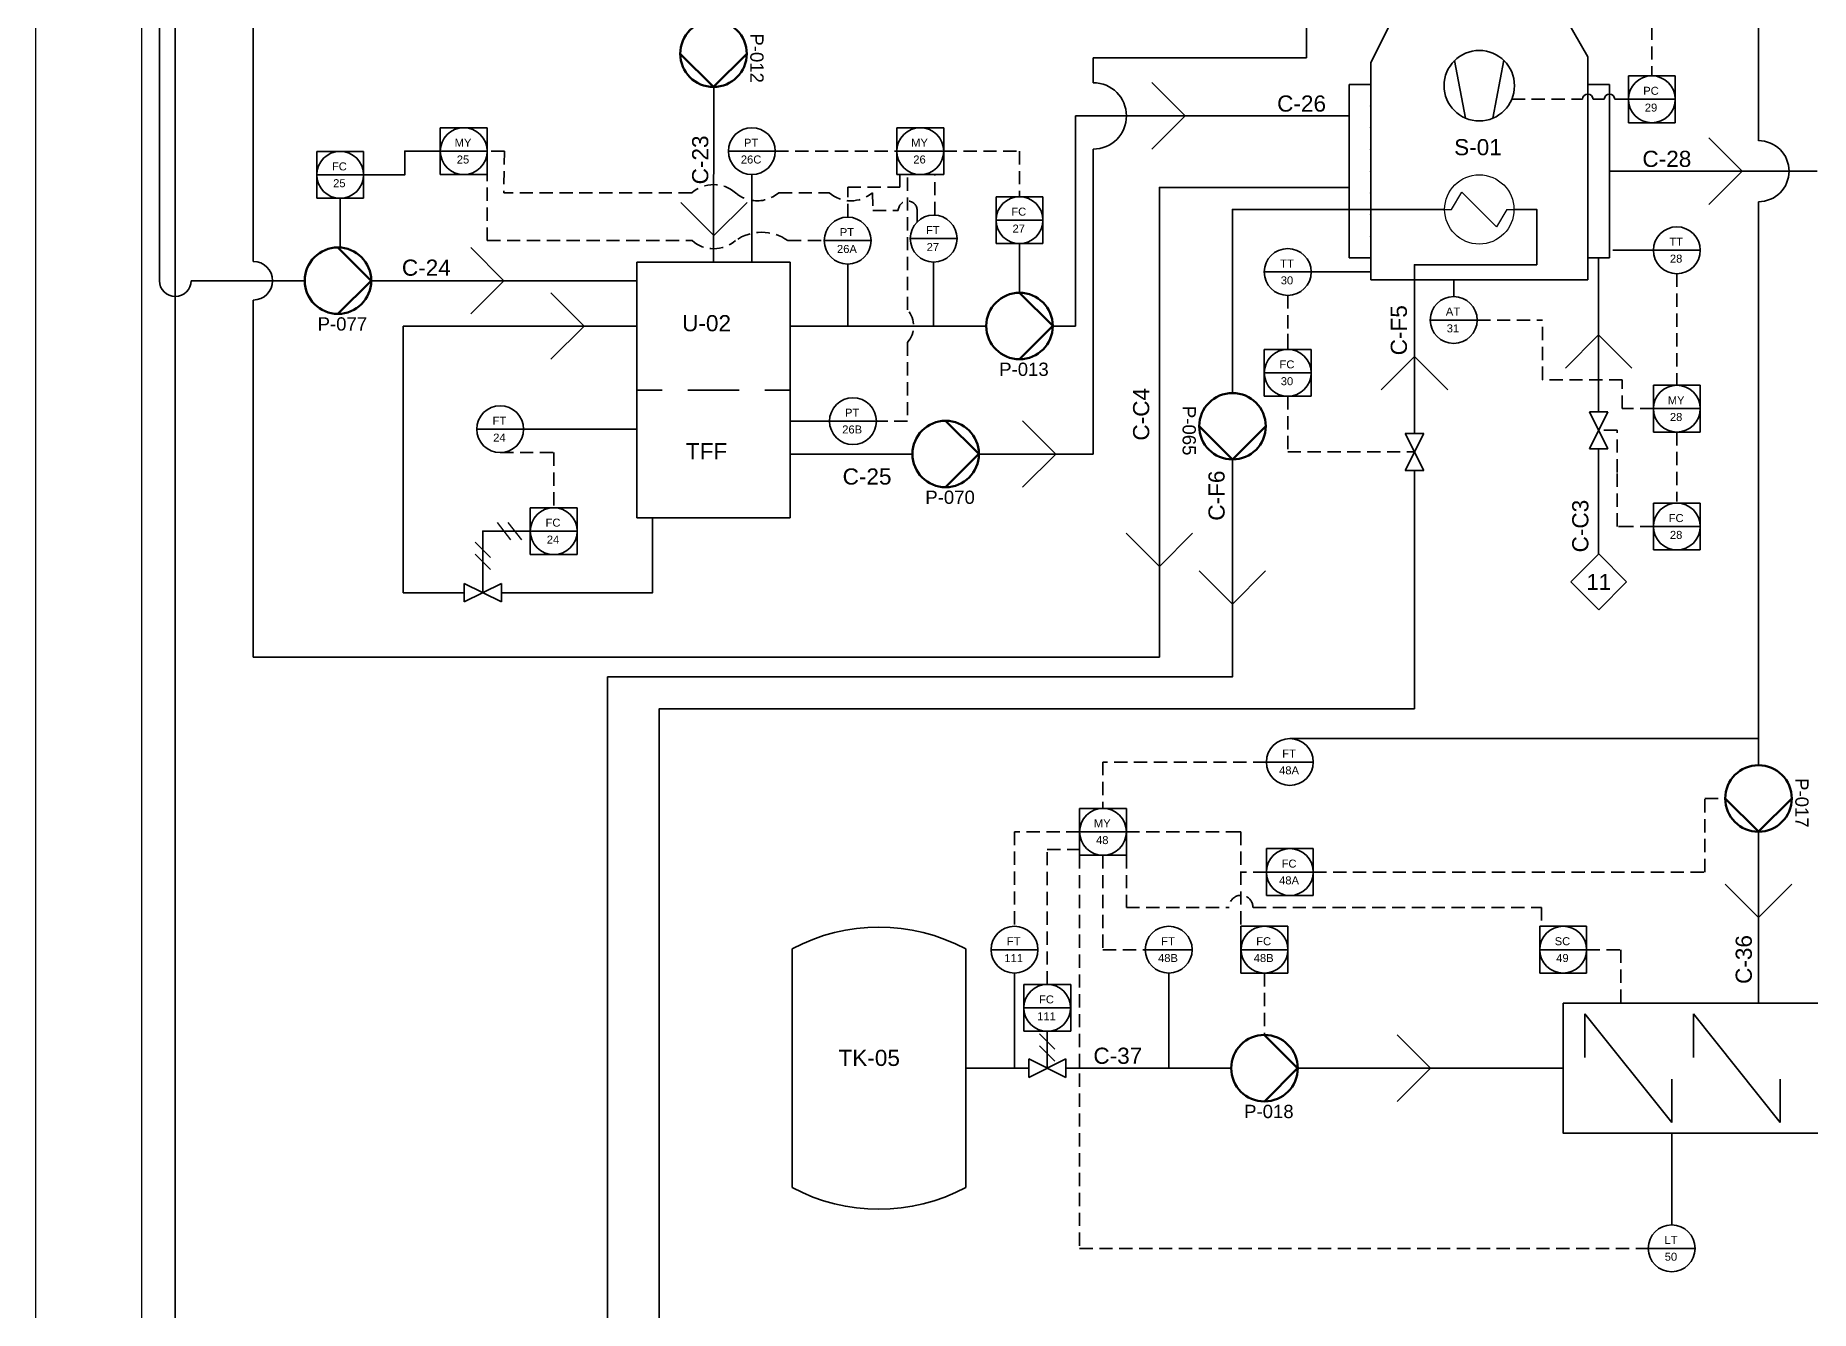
# Paper-space layout 'P&D' of a CAD drawing. Header units: inches, sheet in millimetres. Extents: x 10 to 410, y 10 to 291.
# Drawn here: x 10 to 93.8, y 84.5 to 144.7 of the extents above; entities that cross this region are included whole.
import ezdxf
from ezdxf.enums import TextEntityAlignment as Align

# ---------------------------------------------------------------- set-up
doc = ezdxf.new("R2010")
doc.units = ezdxf.units.IN
doc.header["$LTSCALE"] = 5
doc.header["$MEASUREMENT"] = 0
for name, pattern in [('ACAD_ISO08W100', [36, 24, -3, 6, -3]), ('DASHED2', [0.375, 0.25, -0.125]), ('LÍNEAS_OCULTAS2', [0.1875, 0.125, -0.0625])]:
    doc.linetypes.add(name, pattern=pattern)
doc.styles.add('TEXTO_CUADRO', font='arial.ttf', dxfattribs={"height": 2})
doc.styles.add('TEXTO_INSTRUMENTOS', font='arial.ttf', dxfattribs={"height": 1})

# ---------------------------------------------------------------- blocks, each defined once
blk = doc.blocks.new('bomba')
at = {"lineweight": 100}
for p, q in [((186.71, 141.99), (191.7, 137)), ((191.7, 137), (186.71, 132)), ((191.71, 137), (191.7, 137)), ((186.71, 132), (186.71, 131.99))]:
    blk.add_line(p, q, dxfattribs=at)
blk.add_circle((186.71, 137), 5, dxfattribs=at)
at = {"lineweight": 100, "style": 'TEXTO_CUADRO'}
blk.add_attdef('P-101', (183.22, 129.4), '', height=2, dxfattribs=at)
blk = doc.blocks.new('secador generico')
at = {"lineweight": 35}
for p, q in [((274.891, 256.095), (275.891, 258.095)), ((275.891, 258.095), (276.891, 258.095)), ((283.891, 258.095), (284.891, 256.363))]:
    blk.add_line(p, q, dxfattribs=at)
for points in [[(275.891, 258.095), (283.891, 258.095)], [(284.891, 256.363), (284.891, 246.095), (274.891, 246.095)], [(274.891, 246.095), (274.891, 256.095)]]:
    blk.add_lwpolyline(points, dxfattribs=at)
blk = doc.blocks.new('COMPRESSOR')
at = {"lineweight": -2}
for p, q in [((19.23, 3.89), (2.79, 6.98)), ((2.87, -6.96), (19.19, -3.9))]:
    blk.add_line(p, q, dxfattribs=at)
at = {"linetype": 'ByBlock', "lineweight": -2}
for p, q in [((0, 0.09), (0, 0)), ((20, 0.09), (20, 0))]:
    blk.add_line(p, q, dxfattribs=at)
at = {"linetype": 'ACAD_ISO08W100', "lineweight": 35}
blk.add_circle((10, 0.04), 10, dxfattribs=at)
at = {"style": 'TEXTO_CUADRO'}
blk.add_attdef('TAG', text='', height=2, dxfattribs=at).set_placement((10.04, -13.27), align=Align.MIDDLE_CENTER)
blk = doc.blocks.new('INTERCAMBIADOR_DE_CALOR')
for p, q in [((1, 0), (2.5, 2.5)), ((7.5, -2.5), (2.5, 2.5)), ((0, 0), (1, 0)), ((9, 0), (7.5, -2.5)), ((9, 0), (10, 0))]:
    blk.add_line(p, q)
blk.add_circle((5, 0), 5)
at = {"style": 'TEXTO_CUADRO'}
blk.add_attdef('TAG', text='', height=2, dxfattribs=at).set_placement((5.87, -6.56), align=Align.MIDDLE_CENTER)
blk = doc.blocks.new('mezclador generico')
at = {"lineweight": 35}
for p, q in [((205.312, 253.06), (206.312, 253.06)), ((206.312, 252.56), (206.312, 252.06)), ((206.312, 252.06), (206.312, 252.56)), ((206.312, 252.56), (210.312, 247.56)), ((206.312, 252.56), (206.312, 250.56)), ((211.312, 252.56), (215.312, 247.56)), ((211.312, 252.56), (211.312, 250.56)), ((217.312, 252.56), (221.312, 247.56)), ((217.312, 252.56), (217.312, 250.56)), ((210.312, 249.56), (210.312, 247.56)), ((215.312, 249.56), (215.312, 247.56)), ((221.312, 249.56), (221.312, 247.56)), ((210.312, 247.56), (210.312, 248.06)), ((211.312, 247.06), (210.312, 247.06))]:
    blk.add_line(p, q, dxfattribs=at)
for points in [[(205.312, 253.06), (205.312, 247.06), (211.312, 247.06)], [(205.312, 253.06), (211.312, 253.06)], [(211.312, 253.06), (217.312, 253.06)], [(217.312, 253.06), (223.312, 253.06), (223.312, 252.56)], [(211.312, 247.06), (223.312, 247.06), (223.312, 252.56)]]:
    blk.add_lwpolyline(points, dxfattribs=at)
blk = doc.blocks.new('Valvula generica')
at = {"color": 7, "lineweight": 35}
for p, q in [((242.605, 259.104), (243.459, 257.398)), ((242.605, 259.104), (243.459, 259.104)), ((242.605, 257.398), (243.459, 259.104)), ((242.605, 257.398), (243.459, 257.398))]:
    blk.add_line(p, q, dxfattribs=at)
blk = doc.blocks.new('NEUMATICA_VERTICAL')
for p, q in [((0.354, -0.079), (-0.354, 0.629)), ((0.354, -0.629), (-0.354, 0.079))]:
    blk.add_line(p, q)
blk = doc.blocks.new('NEUMATICA_HORIZONTAL')
for p, q in [((-0.808, -0.394), (-0.192, 0.394)), ((-0.308, -0.394), (0.308, 0.394))]:
    blk.add_line(p, q)
blk = doc.blocks.new('vessel with dished ends')
at = {"lineweight": 35}
for p, q in [((127.999, 243.232), (127.999, 254.232)), ((135.999, 254.232), (135.999, 243.232))]:
    blk.add_line(p, q, dxfattribs=at)
for centre, start, end in [((131.999, 246.732), 61.92751, 118.07249), ((131.999, 250.732), 241.92751, 298.07249)]:
    blk.add_arc(centre, 8.5, start, end, dxfattribs=at)
blk = doc.blocks.new('NUMERADOR_DE_LINEA')
blk.add_lwpolyline([(3.54, -3.54), (7.07, 0), (3.54, 3.54), (0, 0)], close=True)
at = {"style": 'TEXTO_CUADRO'}
blk.add_attdef('NL', text='', height=2, dxfattribs=at).set_placement((3.54, 0), align=Align.MIDDLE_CENTER)

psp = doc.layouts.new('P&D')

# ---------------------------------------------------------------- linework, layer by layer
at = {"lineweight": 35}
for p, q in [((69.988, 143.608), (69.988, 168.314)), ((91.331, 156.625), (91.331, 139.697)), ((59.928, 143.608), (69.988, 143.608)), ((59.928, 142.435), (59.928, 143.608)), ((64.264, 140.867), (62.696, 142.437)), ((85.187, 141.652), (85.187, 142.759)), ((85.187, 142.759), (86.293, 142.759)), ((87.399, 142.759), (86.293, 142.759)), ((87.399, 141.652), (87.399, 142.759)), ((85.187, 141.652), (87.399, 141.652)), ((85.187, 141.652), (85.187, 140.546)), ((87.399, 141.652), (87.399, 140.546)), ((59.09, 140.867), (67.935, 140.867)), ((64.264, 140.867), (62.696, 139.298)), ((67.935, 140.867), (72.005, 140.867)), ((29.109, 139.202), (29.109, 140.309)), ((29.109, 140.309), (30.215, 140.309)), ((31.322, 140.309), (30.215, 140.309)), ((31.322, 139.202), (31.322, 140.309)), ((50.657, 139.202), (50.657, 140.309)), ((50.657, 140.309), (51.763, 140.309)), ((52.87, 140.309), (51.763, 140.309)), ((52.87, 139.202), (52.87, 140.309)), ((85.187, 140.546), (86.293, 140.546)), ((85.187, 140.546), (86.293, 140.546)), ((87.399, 140.546), (86.293, 140.546)), ((23.273, 138.083), (23.273, 139.189)), ((23.273, 139.189), (24.379, 139.189)), ((25.486, 139.189), (24.379, 139.189)), ((25.486, 138.083), (25.486, 139.189)), ((29.109, 139.202), (31.322, 139.202)), ((29.109, 139.202), (29.109, 138.096)), ((31.322, 139.202), (31.322, 138.096)), ((42.708, 139.202), (44.921, 139.202)), ((50.657, 139.202), (52.87, 139.202)), ((50.657, 139.202), (50.657, 138.096)), ((52.87, 139.202), (52.87, 138.096)), ((59.928, 124.906), (59.928, 139.3)), ((90.553, 138.257), (88.985, 139.826)), ((83.272, 138.257), (83.273, 138.257)), ((84.298, 138.257), (94.099, 138.257)), ((90.553, 138.257), (88.985, 136.687)), ((23.273, 138.083), (25.486, 138.083)), ((23.273, 138.083), (23.273, 136.976)), ((25.486, 138.083), (25.486, 136.976)), ((29.109, 138.096), (30.215, 138.096)), ((29.109, 138.096), (30.215, 138.096)), ((31.322, 138.096), (30.215, 138.096)), ((50.657, 138.096), (51.763, 138.096)), ((50.657, 138.096), (51.763, 138.096)), ((52.87, 138.096), (51.763, 138.096)), ((23.273, 136.976), (24.379, 136.976)), ((25.486, 136.976), (24.379, 136.976)), ((42.025, 135.216), (40.456, 136.783)), ((42.025, 135.216), (43.595, 136.783)), ((55.342, 135.947), (55.342, 137.053)), ((55.342, 137.053), (56.448, 137.053)), ((57.555, 137.053), (56.448, 137.053)), ((57.555, 135.947), (57.555, 137.053)), ((91.331, 136.816), (91.331, 110.214)), ((55.342, 135.947), (57.555, 135.947)), ((55.342, 135.947), (55.342, 134.84)), ((57.555, 135.947), (57.555, 134.84)), ((47.231, 134.979), (49.444, 134.979)), ((51.289, 135.075), (53.502, 135.075)), ((55.342, 134.84), (56.448, 134.84)), ((57.555, 134.84), (56.448, 134.84)), ((86.372, 134.523), (88.585, 134.523)), ((68.004, 133.498), (70.216, 133.498)), ((35.893, 130.948), (34.325, 132.517)), ((35.893, 130.948), (34.325, 129.378)), ((45.627, 130.948), (54.881, 130.948)), ((75.838, 131.231), (78.051, 131.231)), ((68.004, 128.738), (68.004, 129.844)), ((68.004, 129.844), (69.11, 129.844)), ((70.216, 129.844), (69.11, 129.844)), ((70.216, 128.738), (70.216, 129.844)), ((68.004, 128.738), (70.216, 128.738)), ((68.004, 128.738), (68.004, 127.631)), ((70.216, 128.738), (70.216, 127.631)), ((68.004, 127.631), (69.11, 127.631)), ((70.216, 127.631), (69.11, 127.631)), ((86.372, 127.047), (86.372, 128.153)), ((86.372, 128.153), (87.478, 128.153)), ((88.585, 128.153), (87.478, 128.153)), ((88.585, 127.047), (88.585, 128.153)), ((86.372, 127.047), (88.585, 127.047)), ((86.372, 127.047), (86.372, 125.94)), ((88.585, 127.047), (88.585, 125.94)), ((30.827, 126.079), (33.039, 126.079)), ((47.478, 126.457), (49.691, 126.457)), ((58.161, 124.906), (56.593, 126.476)), ((86.372, 125.94), (87.478, 125.94)), ((86.372, 125.94), (87.478, 125.94)), ((88.585, 125.94), (87.478, 125.94)), ((45.627, 124.906), (51.392, 124.906)), ((54.528, 124.906), (58.161, 124.906)), ((58.161, 124.906), (56.593, 123.337)), ((58.161, 124.906), (59.928, 124.906)), ((33.357, 121.265), (33.357, 122.371)), ((33.357, 122.371), (34.463, 122.371)), ((35.569, 122.371), (34.463, 122.371)), ((35.569, 121.265), (35.569, 122.371)), ((86.372, 121.482), (86.372, 122.589)), ((86.372, 122.589), (87.478, 122.589)), ((88.585, 122.589), (87.478, 122.589)), ((88.585, 121.482), (88.585, 122.589)), ((33.357, 121.265), (35.569, 121.265)), ((33.357, 121.265), (33.357, 120.159)), ((35.569, 121.265), (35.569, 120.159)), ((86.372, 121.482), (88.585, 121.482)), ((86.372, 121.482), (86.372, 120.376)), ((88.585, 121.482), (88.585, 120.376)), ((33.357, 120.159), (34.463, 120.159)), ((33.357, 120.159), (34.463, 120.159)), ((35.569, 120.159), (34.463, 120.159)), ((86.372, 120.376), (87.478, 120.376)), ((86.372, 120.376), (87.478, 120.376)), ((88.585, 120.376), (87.478, 120.376)), ((68.101, 110.366), (70.313, 110.366)), ((59.283, 107.073), (59.283, 108.179)), ((59.283, 108.179), (60.389, 108.179)), ((61.495, 108.179), (60.389, 108.179)), ((61.495, 107.073), (61.495, 108.179)), ((59.283, 107.073), (61.495, 107.073)), ((59.283, 107.073), (59.283, 105.967)), ((61.495, 107.073), (61.495, 105.967)), ((91.331, 107.079), (91.331, 98.985)), ((59.283, 105.967), (60.389, 105.967)), ((59.283, 105.967), (60.389, 105.967)), ((61.495, 105.967), (60.389, 105.967)), ((68.101, 105.171), (68.101, 106.278)), ((68.101, 106.278), (69.207, 106.278)), ((70.313, 106.278), (69.207, 106.278)), ((70.313, 105.171), (70.313, 106.278)), ((68.101, 105.171), (70.313, 105.171)), ((68.101, 105.171), (68.101, 104.065)), ((70.313, 105.171), (70.313, 104.065)), ((68.101, 104.065), (69.207, 104.065)), ((68.101, 104.065), (69.207, 104.065)), ((70.313, 104.065), (69.207, 104.065)), ((91.331, 103.032), (89.761, 104.599)), ((91.331, 103.032), (92.9, 104.599)), ((66.903, 101.507), (66.903, 102.614)), ((66.903, 102.614), (68.01, 102.614)), ((69.116, 102.614), (68.01, 102.614)), ((69.116, 101.507), (69.116, 102.614)), ((81.005, 101.507), (81.005, 102.614)), ((81.005, 102.614), (82.112, 102.614)), ((83.218, 102.614), (82.112, 102.614)), ((83.218, 101.507), (83.218, 102.614)), ((55.102, 101.507), (57.315, 101.507)), ((62.386, 101.507), (64.599, 101.507)), ((66.903, 101.507), (69.116, 101.507)), ((66.903, 101.507), (66.903, 100.401)), ((69.116, 101.507), (69.116, 100.401)), ((81.005, 101.507), (83.218, 101.507)), ((81.005, 101.507), (81.005, 100.401)), ((83.218, 101.507), (83.218, 100.401)), ((56.651, 98.76), (56.651, 99.866)), ((56.651, 99.866), (57.757, 99.866)), ((58.864, 99.866), (57.757, 99.866)), ((58.864, 98.76), (58.864, 99.866)), ((66.903, 100.401), (68.01, 100.401)), ((66.903, 100.401), (68.01, 100.401)), ((69.116, 100.401), (68.01, 100.401)), ((81.005, 100.401), (82.112, 100.401)), ((81.005, 100.401), (82.112, 100.401)), ((83.218, 100.401), (82.112, 100.401)), ((56.651, 98.76), (58.864, 98.76)), ((56.651, 98.76), (56.651, 97.654)), ((58.864, 98.76), (58.864, 97.654)), ((56.651, 97.654), (57.757, 97.654)), ((56.651, 97.654), (57.757, 97.654)), ((58.864, 97.654), (57.757, 97.654)), ((75.845, 95.911), (74.277, 97.481)), ((53.909, 95.911), (56.883, 95.911)), ((58.631, 95.911), (66.442, 95.911)), ((69.578, 95.911), (82.112, 95.911)), ((75.845, 95.911), (74.277, 94.342)), ((86.127, 87.407), (88.34, 87.407))]:
    psp.add_line(p, q, dxfattribs=at)
at = {"color": 3, "linetype": 'LÍNEAS_OCULTAS2', "lineweight": 35}
for p, q in [((86.293, 146.96), (86.293, 142.759)), ((79.686, 141.652), (83.026, 141.652)), ((83.52, 141.652), (84.051, 141.652)), ((84.545, 141.652), (85.187, 141.652)), ((32.131, 139.202), (32.11, 137.242)), ((31.322, 134.979), (31.322, 138.096)), ((50.797, 137.509), (50.797, 138.096)), ((51.163, 131.708), (51.163, 138.096)), ((52.448, 136.18), (52.448, 138.096)), ((45.09, 137.242), (47.457, 137.242)), ((49.511, 137.242), (49.532, 136.401)), ((49.532, 136.401), (50.725, 136.401)), ((51.616, 136.401), (51.616, 135.861)), ((45.516, 134.979), (47.231, 134.979)), ((87.478, 133.416), (87.478, 128.153)), ((69.11, 132.392), (69.11, 129.844)), ((81.139, 128.405), (81.139, 131.231)), ((84.903, 128.405), (81.139, 128.405)), ((87.478, 125.94), (87.478, 122.666)), ((84.662, 121.482), (84.662, 124.033)), ((85.353, 121.482), (84.662, 121.482)), ((86.372, 121.482), (85.353, 121.482)), ((68.101, 105.171), (66.903, 105.171)), ((83.218, 101.507), (84.834, 101.507)), ((84.834, 101.507), (84.834, 98.985))]:
    psp.add_line(p, q, dxfattribs=at)
at = {"color": 18, "lineweight": 35, "true_color": 0x000000}
for p, q in [((42.02, 142.251), (42.002, 133.969)), ((72.005, 134.159), (72.005, 142.354)), ((72.005, 142.354), (72.618, 142.354)), ((73.03, 142.354), (72.618, 142.354)), ((73.03, 142.354), (73.03, 134.159)), ((83.273, 142.354), (83.684, 142.354)), ((84.298, 142.354), (83.684, 142.354)), ((84.298, 134.159), (84.298, 142.354)), ((59.09, 140.867), (59.09, 130.948)), ((72.005, 134.159), (73.03, 134.159)), ((73.03, 134.159), (72.25, 134.159)), ((84.298, 134.159), (83.273, 134.159)), ((38.377, 133.969), (42.002, 133.969)), ((38.377, 133.969), (38.377, 127.927)), ((45.627, 133.969), (42.002, 133.969)), ((45.627, 133.969), (45.627, 127.927)), ((38.377, 130.948), (27.357, 130.948)), ((59.09, 130.948), (58.017, 130.948)), ((38.377, 127.927), (39.586, 127.927)), ((38.377, 121.885), (38.377, 127.927)), ((38.377, 127.927), (39.586, 127.927)), ((40.794, 127.927), (43.211, 127.927)), ((45.627, 127.927), (44.419, 127.927)), ((45.627, 127.927), (44.419, 127.927)), ((45.627, 121.885), (45.627, 127.927)), ((38.377, 121.885), (42.002, 121.885)), ((45.627, 121.885), (42.002, 121.885))]:
    psp.add_line(p, q, dxfattribs=at)
at = {"color": 3, "lineweight": 35}
for p, q in [((43.815, 138.096), (43.815, 133.969)), ((24.379, 136.976), (24.379, 134.652)), ((56.448, 134.84), (56.448, 132.515)), ((48.338, 133.873), (48.338, 130.948)), ((52.395, 133.969), (52.395, 130.948)), ((76.944, 133.135), (76.944, 132.337)), ((38.377, 126.079), (33.039, 126.079)), ((47.478, 126.457), (45.627, 126.457)), ((57.757, 97.654), (57.757, 95.911))]:
    psp.add_line(p, q, dxfattribs=at)
at = {"color": 6, "lineweight": 35}
for p, q in [((32.11, 133.087), (30.543, 134.657)), ((25.844, 133.087), (38.377, 133.087)), ((32.11, 133.087), (30.543, 131.518))]:
    psp.add_line(p, q, dxfattribs=at)
at = {"color": 1, "lineweight": 35}
for p, q in [((83.785, 134.159), (83.785, 126.9)), ((83.785, 130.53), (82.216, 128.962)), ((83.785, 130.53), (85.355, 128.962)), ((83.785, 125.152), (83.785, 120.184)), ((63.05, 119.599), (61.481, 121.166)), ((63.05, 119.599), (64.62, 121.166))]:
    psp.add_line(p, q, dxfattribs=at)
at = {"color": 5, "lineweight": 35}
for p, q in [((75.091, 133.135), (75.091, 125.876)), ((75.091, 129.505), (73.521, 127.938)), ((75.091, 129.505), (76.66, 127.938)), ((75.091, 124.128), (75.091, 119.16)), ((66.497, 117.815), (64.927, 119.383)), ((66.497, 117.815), (68.066, 119.383))]:
    psp.add_line(p, q, dxfattribs=at)
for points in [[(10, 10), (410, 10), (410, 290.6), (10, 290.6)], [(15, 15), (405, 15), (405, 285.6), (15, 285.6)]]:
    psp.add_lwpolyline(points, close=True)
at = {"color": 6, "lineweight": 35}
for points in [[(21.864, 275.358), (15.848, 275.358), (15.848, 133.087)], [(17.342, 133.087), (22.708, 133.087)]]:
    psp.add_lwpolyline(points, dxfattribs=at)
at = {"color": 1, "lineweight": 35}
for points in [[(58.281, 267.646), (58.281, 273.407), (16.595, 273.407), (16.595, 61.511), (289.844, 61.511), (289.844, 81.678)], [(20.28, 134), (20.28, 193.778), (41.09, 193.778)], [(72.005, 137.49), (63.055, 137.49), (63.055, 134.457)], [(63.055, 131.321), (63.055, 134.457), (63.055, 119.604)], [(63.05, 119.599), (63.05, 115.321), (20.28, 115.321), (20.28, 132.175)]]:
    psp.add_lwpolyline(points, dxfattribs=at)
at = {"color": 3, "lineweight": 35}
for points in [[(25.486, 138.083), (27.43, 138.083), (27.43, 139.202), (29.109, 139.202)], [(84.459, 134.523), (86.372, 134.523)], [(73.03, 133.498), (70.216, 133.498)], [(33.357, 121.265), (31.115, 121.265), (31.115, 118.359)], [(69.207, 111.472), (91.331, 111.472)], [(56.209, 100.401), (56.209, 95.911)], [(63.492, 100.401), (63.492, 95.911)], [(87.233, 88.514), (87.233, 92.838)]]:
    psp.add_lwpolyline(points, dxfattribs=at)
at = {"color": 3, "linetype": 'LÍNEAS_OCULTAS2', "lineweight": 35}
for points in [[(32.131, 139.202), (31.322, 139.202)], [(44.921, 139.202), (50.657, 139.202)], [(52.87, 139.202), (56.448, 139.202), (56.448, 137.053)], [(48.338, 136.085), (48.338, 137.509), (50.797, 137.509)], [(40.982, 137.242), (32.11, 137.242)], [(31.322, 134.979), (40.989, 134.979)], [(78.051, 131.231), (81.139, 131.231)], [(51.163, 130.171), (51.163, 126.457), (49.691, 126.457)], [(69.11, 130.584), (69.11, 129.844)], [(86.372, 127.047), (84.903, 127.047), (84.903, 128.405)], [(69.11, 127.631), (69.11, 125.002), (75.091, 125.002)], [(84.662, 124.033), (84.662, 126.026), (83.785, 126.026)], [(31.933, 124.973), (34.463, 124.973), (34.463, 122.371)], [(68.101, 110.366), (60.389, 110.366), (60.389, 108.179)], [(70.313, 105.171), (88.805, 105.171), (88.805, 108.647), (89.763, 108.647)], [(59.283, 107.073), (56.209, 107.073), (56.209, 102.614)], [(61.495, 107.073), (66.502, 107.073), (66.903, 107.073), (66.903, 102.614)], [(57.757, 99.866), (57.757, 106.234), (59.283, 106.234)], [(59.283, 105.967), (59.283, 87.407), (86.127, 87.407)], [(60.389, 105.967), (60.389, 101.507), (62.386, 101.507)], [(61.495, 105.967), (61.495, 103.927), (61.495, 103.505), (66.337, 103.505)], [(67.47, 103.505), (81.084, 103.505), (81.084, 102.614)], [(68.01, 100.401), (68.01, 97.479)]]:
    psp.add_lwpolyline(points, dxfattribs=at)
at = {"color": 5, "lineweight": 35}
for points in [[(76.517, 136.451), (66.502, 136.451), (66.502, 127.786)], [(75.091, 133.135), (75.091, 133.836), (80.867, 133.836), (80.867, 136.451), (79.786, 136.451)], [(66.502, 124.65), (66.502, 119.472)], [(66.502, 119.472), (66.502, 114.382), (37.001, 114.382), (37.001, 64.125), (256.177, 64.125), (256.177, 78.822)], [(75.091, 119.16), (75.091, 112.882), (39.441, 112.882), (39.441, 65.616), (254.942, 65.616), (254.942, 78.822)]]:
    psp.add_lwpolyline(points, dxfattribs=at)
at = {"color": 18, "lineweight": 35, "true_color": 0x000000}
for points in [[(27.357, 118.359), (27.357, 130.948)], [(30.241, 118.359), (27.357, 118.359)]]:
    psp.add_lwpolyline(points, dxfattribs=at)
at = {"lineweight": 35}
psp.add_lwpolyline([(31.989, 118.359), (39.127, 118.359), (39.127, 121.885)], dxfattribs=at)
for centre in [(86.293, 141.652), (30.215, 139.202), (43.815, 139.202), (51.763, 139.202), (24.379, 138.083), (56.448, 135.947), (48.338, 134.979), (52.395, 135.075), (87.478, 134.523), (69.11, 133.498), (76.944, 131.231), (69.11, 128.738), (48.585, 126.457), (87.478, 127.047), (31.933, 126.079), (34.463, 121.265), (87.478, 121.482), (69.207, 110.366), (60.389, 107.073), (69.207, 105.171), (56.209, 101.507), (63.492, 101.507), (68.01, 101.507), (82.112, 101.507), (57.757, 98.76), (87.233, 87.407)]:
    psp.add_circle(centre, 1.106, dxfattribs=at)
for centre, radius in [((59.928, 140.867), 1.567), ((91.331, 138.257), 1.441)]:
    psp.add_arc(centre, radius, 270, 90, dxfattribs=at)
at = {"color": 3, "lineweight": 35}
for centre in [(83.273, 141.652), (84.298, 141.652)]:
    psp.add_arc(centre, 0.247, 0, 180, dxfattribs=at)
at = {"color": 3, "linetype": 'LÍNEAS_OCULTAS2', "lineweight": 35}
for centre, radius, start, end in [((42.009, 136.062), 1.564, 48.96375, 131.03625), ((44.063, 138.422), 1.564, 228.96375, 247.13197), ((44.063, 138.422), 1.564, 260.8566, 311.03625), ((48.484, 138.422), 1.564, 228.96375, 311.03625), ((51.171, 136.401), 0.446, 0, 180), ((42.016, 136.159), 1.564, 228.96375, 311.03625), ((44.28, 133.239), 2.134, 54.59644, 125.40356), ((50.295, 130.94), 1.159, 318.4836, 41.5164), ((66.903, 103.505), 0.567, 0, 150)]:
    psp.add_arc(centre, radius, start, end, dxfattribs=at)
at = {"color": 1, "lineweight": 35}
psp.add_arc((20.28, 133.087), 0.912, 270, 90, dxfattribs=at)
at = {"color": 6, "lineweight": 35}
psp.add_arc((16.595, 133.087), 0.747, 180, 0, dxfattribs=at)
at = {"color": 18, "lineweight": 35, "true_color": 0x000000}
for p in [(73.03, 142.354), (73.03, 141.33), (73.03, 140.305), (73.03, 139.281), (73.03, 138.257), (73.03, 137.232), (73.03, 136.208), (73.03, 135.184), (73.03, 134.159)]:
    psp.add_point(p, dxfattribs=at)

# ---------------------------------------------------------------- block references
at = {"color": 1, "linetype": 'DASHED2', "lineweight": 35}
ref = psp.add_blockref('bomba', (84.981, 202.375), dxfattribs=dict(at, xscale=-0.3137173204244906, yscale=0.3137173204244906, zscale=0.3137173204244906, rotation=90.00000000000959))
ref.add_attrib('P-101', 'P-012', (43.739, 144.761), dxfattribs={"lineweight": 100, "height": 0.6274, "rotation": 270, "style": 'TEXTO_CUADRO'})
at = {"color": 3, "linetype": 'LÍNEAS_OCULTAS2', "lineweight": 35}
for name, p, xscale, yscale, zscale in [('secador generico', (-208.558, -118.955), 1.024361001701435, 1.024361001701435, 1.024361001701435), ('INTERCAMBIADOR_DE_CALOR', (76.517, 136.451), 0.326890743371219, 0.326890743371219, 0.326890743371219), ('Valvula generica', (-165.167, -138.516), 1.024361001701435, 1.024361001701435, 1.024361001701435), ('Valvula generica', (-173.862, -139.54), 1.024361001701435, 1.024361001701435, 1.024361001701435), ('NEUMATICA_VERTICAL', (31.115, 120.094), 1.024361001701435, 1.024361001701435, 1.024361001701435), ('vessel with dished ends', (-85.404, -158.879), 1.024361001701435, 1.024361001701435, 1.024361001701435), ('NEUMATICA_VERTICAL', (57.757, 96.884), 1.024361001701435, 1.024361001701435, 1.024361001701435)]:
    psp.add_blockref(name, p, dxfattribs=dict(at, xscale=xscale, yscale=yscale, zscale=zscale))
at = {"color": 3, "linetype": 'LÍNEAS_OCULTAS2', "lineweight": 35, "rotation": 270}
for name, p, xscale, yscale, zscale in [('COMPRESSOR', (78.144, 143.955), 0.1662956661718934, 0.1662956661718934, 0.1662956661718934), ('Valvula generica', (-233.427, 367.311), 1.024361001701435, 1.024361001701435, 1.024361001701435), ('Valvula generica', (-206.785, 344.864), 1.024361001701435, 1.024361001701435, 1.024361001701435)]:
    psp.add_blockref(name, p, dxfattribs=dict(at, xscale=xscale, yscale=yscale, zscale=zscale))
at = {"color": 1, "linetype": 'DASHED2', "lineweight": 35}
ref = psp.add_blockref('bomba', (-34.298, 90.109), dxfattribs=dict(at, xscale=0.3137173204244906, yscale=0.3137173204244906, zscale=0.3137173204244906))
ref.add_attrib('P-101', 'P-077', (23.316, 130.732), dxfattribs={"lineweight": 100, "height": 0.6274, "rotation": 360, "style": 'TEXTO_CUADRO'})
ref = psp.add_blockref('bomba', (-2.125, 87.97), dxfattribs=dict(at, xscale=0.3137173204244906, yscale=0.3137173204244906, zscale=0.3137173204244906))
ref.add_attrib('P-101', 'P-013', (55.489, 128.592), dxfattribs={"lineweight": 100, "height": 0.6274, "rotation": 360, "style": 'TEXTO_CUADRO'})
ref = psp.add_blockref('bomba', (23.523, 184.791), dxfattribs=dict(at, xscale=0.3137173204244906, yscale=0.3137173204244906, zscale=0.3137173204244906, rotation=269.9999999999905))
ref.add_attrib('P-101', 'P-065', (64.146, 127.177), dxfattribs={"lineweight": 100, "height": 0.6274, "rotation": 270, "style": 'TEXTO_CUADRO'})
ref = psp.add_blockref('bomba', (-5.613, 81.928), dxfattribs=dict(at, xscale=0.3137173204244906, yscale=0.3137173204244906, zscale=0.3137173204244906))
ref.add_attrib('P-101', 'P-070', (52.001, 122.55), dxfattribs={"lineweight": 100, "height": 0.6274, "rotation": 360, "style": 'TEXTO_CUADRO'})
at = {"color": 3, "lineweight": 35, "xscale": -1.024361001701435, "yscale": 1.024361001701435, "zscale": 1.024361001701435, "rotation": 180}
psp.add_blockref('NEUMATICA_HORIZONTAL', (32.618, 121.265), dxfattribs=at)
at = {"color": 5, "lineweight": 35, "xscale": 0.3730871153243692, "yscale": 0.3730871153243692, "zscale": 0.3730871153243692}
psp.add_blockref('NUMERADOR_DE_LINEA', (82.466, 118.865), dxfattribs=at).add_auto_attribs({'NL': '11'})
at = {"color": 1, "linetype": 'DASHED2', "lineweight": 35}
ref = psp.add_blockref('bomba', (134.309, 167.22), dxfattribs=dict(at, xscale=-0.3137173204244906, yscale=0.3137173204244906, zscale=0.3137173204244906, rotation=90.00000000000959))
ref.add_attrib('P-101', 'P-017', (93.067, 109.606), dxfattribs={"lineweight": 100, "height": 0.6274, "rotation": 270, "style": 'TEXTO_CUADRO'})
at = {"lineweight": 35, "xscale": 1.024361001701435, "yscale": 1.024361001701435, "zscale": 1.024361001701435}
psp.add_blockref('mezclador generico', (-128.202, -160.24), dxfattribs=at)
at = {"color": 1, "linetype": 'DASHED2', "lineweight": 35}
ref = psp.add_blockref('bomba', (9.436, 52.933), dxfattribs=dict(at, xscale=0.3137173204244906, yscale=0.3137173204244906, zscale=0.3137173204244906))
ref.add_attrib('P-101', 'P-018', (67.05, 93.556), dxfattribs={"lineweight": 100, "height": 0.6274, "rotation": 360, "style": 'TEXTO_CUADRO'})

# ---------------------------------------------------------------- texts
at = {"lineweight": 35, "style": 'TEXTO_INSTRUMENTOS'}
for s, width, gutter_width, heights, insert, char_height, attachment_point in [('\\pxqc;C-26', 2.91004, 3.814, [0], (68.308, 141.831), 0.7627, 1), ('\\pxqc;PC', 1.44143, 1.889, [0], (85.536, 142.24), 0.3778, 1), ('\\pxqc;29', 1.44143, 1.889, [0.386], (85.536, 141.064), 0.3778, 7), ('\\pxqc;MY', 1.44143, 1.889, [0], (29.459, 139.79), 0.3778, 1), ('\\pxqc;PT', 1.44143, 1.889, [0], (43.058, 139.79), 0.3778, 1), ('\\pxqc;MY', 1.44143, 1.889, [0], (51.007, 139.79), 0.3778, 1), ('\\pxqc;S-01', 2.91004, 3.814, [0], (76.633, 139.772), 0.7627, 1), ('\\pxqc;C-28', 2.91004, 3.814, [0], (85.55, 139.221), 0.7627, 1), ('\\pxqc;FC', 1.44143, 1.889, [0], (23.623, 138.671), 0.3778, 1), ('\\pxqc;25', 1.44143, 1.889, [0.386], (29.459, 138.614), 0.3778, 7), ('\\pxqc;26C', 1.44143, 1.889, [0], (43.058, 138.614), 0.3778, 7), ('\\pxqc;26', 1.44143, 1.889, [0.386], (51.007, 138.614), 0.3778, 7), ('\\pxqc;25', 1.44143, 1.889, [0], (23.623, 137.495), 0.3778, 7), ('\\pxqc;FC', 1.44143, 1.889, [0], (55.692, 136.535), 0.3778, 1), ('\\pxqc;27', 1.44143, 1.889, [0], (55.692, 135.359), 0.3778, 7), ('\\pxqc;PT', 1.44143, 1.889, [0], (47.581, 135.567), 0.3778, 1), ('\\pxqc;FT', 1.44143, 1.889, [0], (51.639, 135.663), 0.3778, 1), ('\\pxqc;TT', 1.44143, 1.889, [0], (86.722, 135.111), 0.3778, 1), ('\\pxqc;C-24', 2.91004, 3.814, [0], (26.994, 134.084), 0.7627, 1), ('\\pxqc;26A', 1.44143, 1.889, [0], (47.581, 134.391), 0.3778, 7), ('\\pxqc;27', 1.44143, 1.889, [0], (51.639, 134.487), 0.3778, 7), ('\\pxqc;TT', 1.44143, 1.889, [0], (68.353, 134.086), 0.3778, 1), ('\\pxqc;28', 1.44143, 1.889, [0.386], (86.722, 133.935), 0.3778, 7), ('\\pxqc;30', 1.44143, 1.889, [0], (68.353, 132.91), 0.3778, 7), ('\\pxqc;AT', 1.44143, 1.889, [0], (76.188, 131.819), 0.3778, 1), ('\\pxqc;U-02', 2.91004, 3.814, [0], (40.221, 131.462), 0.7627, 1), ('\\pxqc;31', 1.44143, 1.889, [0], (76.188, 130.643), 0.3778, 7), ('\\pxqc;FC', 1.44143, 1.889, [0], (68.353, 129.326), 0.3778, 1), ('\\pxqc;30', 1.44143, 1.889, [0], (68.353, 128.149), 0.3778, 7), ('\\pxqc;MY', 1.44143, 1.889, [0], (86.722, 127.635), 0.3778, 1), ('\\pxqc;FT', 1.44143, 1.889, [0], (31.177, 126.667), 0.3778, 1), ('\\pxqc;PT', 1.44143, 1.889, [0], (47.828, 127.045), 0.3778, 1), ('\\pxqc;28', 1.44143, 1.889, [0.386], (86.722, 126.459), 0.3778, 7), ('\\pxqc;24', 1.44143, 1.889, [0], (31.177, 125.491), 0.3778, 7), ('\\pxqc;26B', 1.44143, 1.889, [0], (47.828, 125.869), 0.3778, 7), ('\\pxqc;TFF', 2.91004, 3.814, [0], (40.221, 125.42), 0.7627, 1), ('\\pxqc;C-25', 2.91004, 3.814, [0], (47.797, 124.226), 0.7627, 1), ('\\pxqc;FC', 1.44143, 1.889, [0], (33.707, 121.853), 0.3778, 1), ('\\pxqc;FC', 1.44143, 1.889, [0.378], (86.722, 122.071), 0.3778, 1), ('\\pxqc;24', 1.44143, 1.889, [0], (33.707, 120.677), 0.3778, 7), ('\\pxqc;28', 1.44143, 1.889, [0.386], (86.722, 120.894), 0.3778, 7), ('\\pxqc;FT', 1.44143, 1.889, [0.378], (68.451, 110.954), 0.3778, 1), ('\\pxqc;48A', 1.44143, 1.889, [0.386], (68.451, 109.778), 0.3778, 7), ('\\pxqc;MY', 1.44143, 1.889, [0.378], (59.633, 107.661), 0.3778, 1), ('\\pxqc;48', 1.44143, 1.889, [0.386], (59.633, 106.485), 0.3778, 7), ('\\pxqc;FC', 1.44143, 1.889, [0.378], (68.451, 105.759), 0.3778, 1), ('\\pxqc;48A', 1.44143, 1.889, [0.386], (68.451, 104.583), 0.3778, 7), ('\\pxqc;FT', 1.44143, 1.889, [0.378], (55.452, 102.095), 0.3778, 1), ('\\pxqc;FT', 1.44143, 1.889, [0.378], (62.736, 102.095), 0.3778, 1), ('\\pxqc;FC', 1.44143, 1.889, [0.378], (67.253, 102.095), 0.3778, 1), ('\\pxqc;SC', 1.44143, 1.889, [0.378], (81.355, 102.095), 0.3778, 1), ('\\pxqc;111', 1.44143, 1.889, [0.386], (55.452, 100.919), 0.3778, 7), ('\\pxqc;48B', 1.44143, 1.889, [0.386], (62.736, 100.919), 0.3778, 7), ('\\pxqc;48B', 1.44143, 1.889, [0.386], (67.253, 100.919), 0.3778, 7), ('\\pxqc;49', 1.44143, 1.889, [0.386], (81.355, 100.919), 0.3778, 7), ('\\pxqc;FC', 1.44143, 1.889, [0.378], (57.001, 99.348), 0.3778, 1), ('\\pxqc;111', 1.44143, 1.889, [0.386], (57.001, 98.172), 0.3778, 7), ('TK-05', 2.91004, 3.814, [0], (47.903, 96.781), 0.7627, 1), ('\\pxqc;C-37', 2.91004, 3.814, [0], (59.634, 96.882), 0.7627, 1), ('\\pxqc;LT', 1.44143, 1.889, [0.378], (86.477, 87.995), 0.3778, 1), ('\\pxqc;50', 1.44143, 1.889, [0.386], (86.477, 86.819), 0.3778, 7)]:
    psp.add_mtext_dynamic_manual_height_columns(s, width=width, gutter_width=gutter_width, heights=heights, dxfattribs=dict(at, insert=insert, char_height=char_height, attachment_point=attachment_point))
at = {"lineweight": 35, "char_height": 0.7627, "attachment_point": 1, "rotation": 90, "style": 'TEXTO_INSTRUMENTOS'}
for s, insert in [('\\pxqc;C-23', (40.994, 137.333)), ('\\pxqc;C-F5', (73.971, 129.293)), ('\\pxqc;C-C4', (61.808, 125.326)), ('\\pxqc;C-F6', (65.368, 121.485)), ('\\pxqc;C-C3', (82.538, 120.048)), ('\\pxqc;C-36', (90.253, 99.588))]:
    psp.add_mtext_dynamic_manual_height_columns(s, width=2.91004, gutter_width=3.814, heights=[0], dxfattribs=dict(at, insert=insert))

doc.saveas('drawing.dxf')
